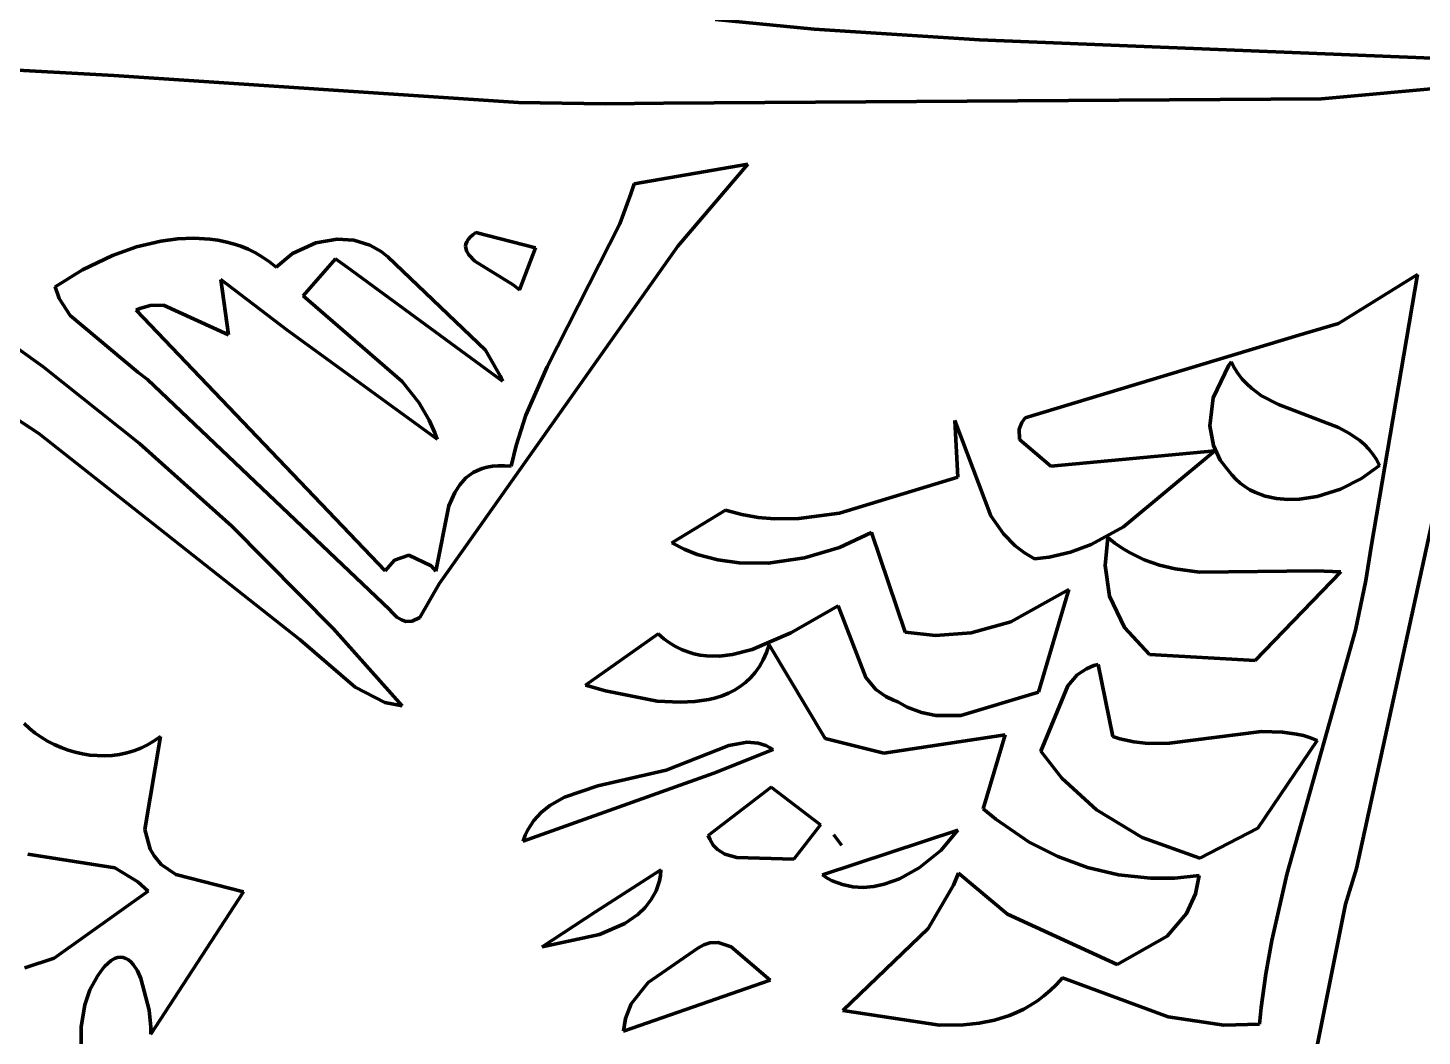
# Model space of a CAD drawing. Header units: millimetres. Extents: x 0 to 14.2, y 0 to 19.5.
# Drawn here: x 6.235 to 7.181, y 13.61 to 14.294 of the extents above; entities that cross this region are included whole.
import ezdxf

# ---------------------------------------------------------------- set-up
doc = ezdxf.new("R2010")
doc.units = ezdxf.units.MM
doc.layers.add('color#010101ff', color=7, linetype='CONTINUOUS', lineweight=100)
doc.layers.add('color#fdfdfdff', color=7, linetype='CONTINUOUS', lineweight=100)

msp = doc.modelspace()

# ---------------------------------------------------------------- linework, layer by layer
at = {"layer": 'color#010101ff'}
for p, q in [((6.76835, 14.29296), (6.70126, 14.29953)), ((6.88047, 14.28568), (6.76835, 14.29296)), ((7.26244, 14.27037), (6.88047, 14.28568)), ((6.15629, 14.26939), (6.29359, 14.2615)), ((6.29359, 14.2615), (6.56804, 14.24331)), ((7.11235, 14.24568), (7.28496, 14.26163)), ((6.56804, 14.24331), (6.62699, 14.24233)), ((6.62699, 14.24233), (6.66634, 14.24276)), ((6.66634, 14.24276), (7.11235, 14.24568)), ((6.72357, 14.20155), (6.64636, 14.18819)), ((6.67608, 14.14574), (6.72357, 14.20155)), ((6.64422, 14.18124), (6.63668, 14.16087)), ((6.64636, 14.18819), (6.64422, 14.18124)), ((6.53693, 14.15354), (6.53517, 14.15194)), ((6.53915, 14.15518), (6.53693, 14.15354)), ((6.57946, 14.14469), (6.53915, 14.15518)), ((6.63668, 14.16087), (6.58733, 14.06408)), ((7.23138, 14.16088), (7.13627, 13.72382)), ((6.30892, 14.14528), (6.29271, 14.13958)), ((6.32552, 14.14924), (6.30892, 14.14528)), ((6.33665, 14.15076), (6.32552, 14.14924)), ((6.34773, 14.15127), (6.33665, 14.15076)), ((6.35866, 14.15067), (6.34773, 14.15127)), ((6.36404, 14.14992), (6.35866, 14.15067)), ((6.36935, 14.14886), (6.36404, 14.14992)), ((6.37458, 14.14748), (6.36935, 14.14886)), ((6.37971, 14.14576), (6.37458, 14.14748)), ((6.38474, 14.14369), (6.37971, 14.14576)), ((6.38965, 14.14126), (6.38474, 14.14369)), ((6.43062, 14.148), (6.41469, 14.14075)), ((6.44492, 14.15049), (6.43062, 14.148)), ((6.45635, 14.14984), (6.44492, 14.15049)), ((6.46723, 14.14658), (6.45635, 14.14984)), ((6.47474, 14.14229), (6.46723, 14.14658)), ((6.51412, 13.91689), (6.67608, 14.14574)), ((6.53232, 14.14725), (6.53211, 14.14573)), ((6.53211, 14.14573), (6.53264, 14.14276)), ((6.53289, 14.14879), (6.53232, 14.14725)), ((6.53383, 14.15035), (6.53289, 14.14879)), ((6.53517, 14.15194), (6.53383, 14.15035)), ((6.56863, 14.11628), (6.57946, 14.14469)), ((6.29271, 14.13958), (6.27224, 14.12983)), ((6.39443, 14.13845), (6.38965, 14.14126)), ((6.39907, 14.13527), (6.39443, 14.13845)), ((6.40356, 14.13168), (6.39907, 14.13527)), ((6.41469, 14.14075), (6.40356, 14.13168)), ((6.42193, 14.11211), (6.44393, 14.13713)), ((6.44393, 14.13713), (6.45187, 14.1316)), ((6.47932, 14.1385), (6.47474, 14.14229)), ((6.54552, 14.07524), (6.47932, 14.1385)), ((6.53264, 14.14276), (6.53428, 14.13987)), ((6.53428, 14.13987), (6.53842, 14.1357)), ((6.53842, 14.1357), (6.56443, 14.11958)), ((6.27224, 14.12983), (6.25374, 14.11834)), ((6.45187, 14.1316), (6.55712, 14.0542)), ((7.17746, 14.12663), (7.1241, 14.09339)), ((7.14614, 13.94185), (7.17746, 14.12663)), ((6.25374, 14.11834), (6.25651, 14.11034)), ((6.37131, 14.08567), (6.36609, 14.12333)), ((6.36609, 14.12333), (6.41088, 14.08903)), ((6.56443, 14.11958), (6.56863, 14.11628)), ((6.25651, 14.11034), (6.26405, 14.09892)), ((6.3111, 14.10354), (6.31819, 14.10561)), ((6.31819, 14.10561), (6.32727, 14.10591)), ((6.32727, 14.10591), (6.37131, 14.08567)), ((6.48903, 14.05406), (6.42193, 14.11211)), ((6.24536, 14.06429), (6.18843, 14.10477)), ((6.26405, 14.09892), (6.30983, 14.06038)), ((6.30867, 14.10245), (6.3111, 14.10354)), ((6.47751, 13.92554), (6.30867, 14.10245)), ((6.41088, 14.08903), (6.51274, 14.01488)), ((7.1241, 14.09339), (7.09702, 14.08551)), ((7.09702, 14.08551), (6.91155, 14.02938)), ((6.55551, 14.05794), (6.54552, 14.07524)), ((7.04956, 14.06523), (7.05119, 14.0674)), ((7.05119, 14.0674), (7.05346, 14.06309)), ((6.31098, 14.01196), (6.24536, 14.06429)), ((6.30983, 14.06038), (6.31632, 14.05548)), ((6.55712, 14.0542), (6.55551, 14.05794)), ((6.58733, 14.06408), (6.57293, 14.03118)), ((7.03893, 14.04291), (7.04956, 14.06523)), ((7.05346, 14.06309), (7.05599, 14.05917)), ((7.05599, 14.05917), (7.05876, 14.05561)), ((6.31632, 14.05548), (6.48053, 13.89935)), ((6.50049, 14.0397), (6.48903, 14.05406)), ((7.05876, 14.05561), (7.06176, 14.05238)), ((7.06176, 14.05238), (7.06496, 14.04945)), ((7.06496, 14.04945), (7.07189, 14.04439)), ((6.20306, 14.04468), (6.24279, 14.01878)), ((6.50747, 14.02785), (6.50049, 14.0397)), ((7.03673, 14.0239), (7.03893, 14.04291)), ((7.07189, 14.04439), (7.08333, 14.03837)), ((6.57293, 14.03118), (6.56631, 14.01068)), ((7.08333, 14.03837), (7.12407, 14.02277)), ((6.51119, 14.01934), (6.50747, 14.02785)), ((6.88825, 13.96301), (6.86382, 14.0277)), ((6.86382, 14.0277), (6.86592, 13.98917)), ((6.90934, 14.02615), (6.90748, 14.02161)), ((6.90748, 14.02161), (6.90768, 14.0148)), ((6.91155, 14.02938), (6.90934, 14.02615)), ((7.03914, 14.01064), (7.03673, 14.0239)), ((7.12407, 14.02277), (7.13152, 14.01879)), ((6.24279, 14.01878), (6.41995, 13.87885)), ((6.37355, 13.9559), (6.31098, 14.01196)), ((6.51274, 14.01488), (6.51119, 14.01934)), ((6.56631, 14.01068), (6.56301, 13.99658)), ((6.90768, 14.0148), (6.92902, 13.99652)), ((7.13152, 14.01879), (7.13838, 14.01401)), ((7.13838, 14.01401), (7.14154, 14.01124)), ((7.14154, 14.01124), (7.14449, 14.00818)), ((6.92902, 13.99652), (7.04017, 14.00695)), ((7.04017, 14.00695), (6.97818, 13.95545)), ((7.0438, 14.00078), (7.03914, 14.01064)), ((7.14449, 14.00818), (7.14722, 14.00481)), ((7.14722, 14.00481), (7.14969, 14.0011)), ((6.5373, 13.99228), (6.53468, 13.99056)), ((6.54016, 13.99376), (6.5373, 13.99228)), ((6.54327, 13.99498), (6.54016, 13.99376)), ((6.54664, 13.99592), (6.54327, 13.99498)), ((6.55029, 13.99656), (6.54664, 13.99592)), ((6.55422, 13.9969), (6.55029, 13.99656)), ((6.55846, 13.99691), (6.55422, 13.9969)), ((6.56301, 13.99658), (6.55846, 13.99691)), ((7.04902, 13.99407), (7.0438, 14.00078)), ((7.05162, 13.99075), (7.04902, 13.99407)), ((7.1519, 13.99701), (7.13962, 13.98818)), ((7.14969, 14.0011), (7.1519, 13.99701)), ((6.52812, 13.98406), (6.5247, 13.97879)), ((6.53229, 13.9886), (6.52812, 13.98406)), ((6.53468, 13.99056), (6.53229, 13.9886)), ((6.86592, 13.98917), (6.78555, 13.96483)), ((7.05441, 13.98776), (7.05162, 13.99075)), ((7.05737, 13.98509), (7.05441, 13.98776)), ((7.06049, 13.98273), (7.05737, 13.98509)), ((7.06376, 13.98068), (7.06049, 13.98273)), ((7.13962, 13.98818), (7.12524, 13.98098)), ((6.5247, 13.97879), (6.52075, 13.96979)), ((7.06716, 13.97891), (7.06376, 13.98068)), ((7.07431, 13.97622), (7.06716, 13.97891)), ((7.08184, 13.97458), (7.07431, 13.97622)), ((7.08964, 13.97391), (7.08184, 13.97458)), ((7.0976, 13.97415), (7.08964, 13.97391)), ((7.10962, 13.97603), (7.0976, 13.97415)), ((7.12524, 13.98098), (7.10962, 13.97603)), ((6.52075, 13.96979), (6.51202, 13.92548)), ((6.70842, 13.96681), (6.67196, 13.94468)), ((6.71947, 13.96382), (6.70842, 13.96681)), ((6.73052, 13.96189), (6.71947, 13.96382)), ((6.78555, 13.96483), (6.75811, 13.96107)), ((6.44253, 13.88631), (6.37355, 13.9559)), ((6.74157, 13.96092), (6.73052, 13.96189)), ((6.75811, 13.96107), (6.74157, 13.96092)), ((6.89687, 13.95065), (6.88825, 13.96301)), ((6.97818, 13.95545), (6.95621, 13.94358)), ((6.67196, 13.94468), (6.68038, 13.94026)), ((6.78554, 13.94154), (6.80732, 13.95156)), ((6.80732, 13.95156), (6.8301, 13.88413)), ((6.90485, 13.94254), (6.89687, 13.95065)), ((6.96571, 13.92916), (6.96761, 13.94818)), ((6.96761, 13.94818), (6.97239, 13.94444)), ((6.49362, 13.93621), (6.4838, 13.93297)), ((6.50866, 13.92912), (6.49362, 13.93621)), ((6.68038, 13.94026), (6.68921, 13.93672)), ((6.68921, 13.93672), (6.70307, 13.93298)), ((6.76182, 13.93446), (6.78554, 13.94154)), ((6.91103, 13.9378), (6.90485, 13.94254)), ((6.91796, 13.93367), (6.91103, 13.9378)), ((6.94233, 13.93836), (6.9279, 13.93489)), ((6.95621, 13.94358), (6.94233, 13.93836)), ((6.97239, 13.94444), (6.97724, 13.9411)), ((6.97724, 13.9411), (6.98218, 13.93812)), ((6.98218, 13.93812), (6.9872, 13.93549)), ((6.9872, 13.93549), (6.99229, 13.93318)), ((7.14248, 13.91915), (7.14614, 13.94185)), ((6.4838, 13.93297), (6.47751, 13.92554)), ((6.51202, 13.92548), (6.50866, 13.92912)), ((6.70307, 13.93298), (6.71749, 13.93101)), ((6.71749, 13.93101), (6.73718, 13.93092)), ((6.73718, 13.93092), (6.76182, 13.93446)), ((6.9279, 13.93489), (6.91796, 13.93367)), ((6.96874, 13.90853), (6.96571, 13.92916)), ((6.99229, 13.93318), (7.00268, 13.92949)), ((7.00268, 13.92949), (7.01331, 13.92688)), ((7.01331, 13.92688), (7.02963, 13.92464)), ((7.02963, 13.92464), (7.10869, 13.92571)), ((7.10869, 13.92571), (7.12552, 13.92503)), ((6.50102, 13.89404), (6.51412, 13.91689)), ((7.12552, 13.92503), (7.0675, 13.86491)), ((7.13544, 13.88547), (7.14248, 13.91915)), ((6.90181, 13.89107), (6.94106, 13.91304)), ((6.94106, 13.91304), (6.92053, 13.8434)), ((6.97889, 13.88727), (6.96874, 13.90853)), ((6.48053, 13.89935), (6.4822, 13.89738)), ((6.4822, 13.89738), (6.48546, 13.89431)), ((6.7848, 13.90198), (6.75265, 13.8835)), ((6.80348, 13.85319), (6.7848, 13.90198)), ((6.48546, 13.89431), (6.4886, 13.89232)), ((6.4886, 13.89232), (6.49161, 13.8913)), ((6.49161, 13.8913), (6.49586, 13.8914)), ((6.49586, 13.8914), (6.50102, 13.89404)), ((6.87491, 13.8835), (6.90181, 13.89107)), ((6.41995, 13.87885), (6.45725, 13.84678)), ((6.48906, 13.83416), (6.44253, 13.88631)), ((6.66266, 13.88298), (6.61346, 13.84804)), ((6.66651, 13.87962), (6.66266, 13.88298)), ((6.67045, 13.87672), (6.66651, 13.87962)), ((6.75265, 13.8835), (6.72638, 13.87219)), ((6.8301, 13.88413), (6.85082, 13.88178)), ((6.85082, 13.88178), (6.87491, 13.8835)), ((6.99585, 13.86881), (6.97889, 13.88727)), ((7.08899, 13.7196), (7.13544, 13.88547)), ((6.67446, 13.87426), (6.67045, 13.87672)), ((6.67855, 13.87223), (6.67446, 13.87426)), ((6.68271, 13.8706), (6.67855, 13.87223)), ((6.68692, 13.86935), (6.68271, 13.8706)), ((6.69118, 13.86846), (6.68692, 13.86935)), ((6.72638, 13.87219), (6.71305, 13.86883)), ((6.73391, 13.86525), (6.73613, 13.87016)), ((6.73613, 13.87016), (6.738, 13.87555)), ((6.738, 13.87555), (6.77597, 13.8119)), ((6.69549, 13.86792), (6.69118, 13.86846)), ((6.70422, 13.8678), (6.69549, 13.86792)), ((6.71305, 13.86883), (6.70422, 13.8678)), ((6.72853, 13.85677), (6.73137, 13.86079)), ((6.73137, 13.86079), (6.73391, 13.86525)), ((6.95316, 13.85926), (6.95816, 13.86133)), ((6.95816, 13.86133), (6.96094, 13.86212)), ((6.96094, 13.86212), (6.97086, 13.81334)), ((7.0675, 13.86491), (6.99585, 13.86881)), ((6.71836, 13.84718), (6.722, 13.84998)), ((6.722, 13.84998), (6.7254, 13.85318)), ((6.7254, 13.85318), (6.72853, 13.85677)), ((6.81035, 13.84513), (6.80348, 13.85319)), ((6.94049, 13.84773), (6.9469, 13.85504)), ((6.9469, 13.85504), (6.95316, 13.85926)), ((6.45725, 13.84678), (6.47743, 13.83638)), ((6.61346, 13.84804), (6.62696, 13.84418)), ((6.62696, 13.84418), (6.6621, 13.83734)), ((6.70167, 13.83948), (6.70612, 13.84091)), ((6.70612, 13.84091), (6.7104, 13.84266)), ((6.7104, 13.84266), (6.71448, 13.84474)), ((6.71448, 13.84474), (6.71836, 13.84718)), ((6.81697, 13.84034), (6.81035, 13.84513)), ((6.92053, 13.8434), (6.86785, 13.82758)), ((6.92209, 13.80324), (6.94049, 13.84773)), ((6.47743, 13.83638), (6.48906, 13.83416)), ((6.6621, 13.83734), (6.67748, 13.83646)), ((6.67748, 13.83646), (6.68747, 13.83691)), ((6.68747, 13.83691), (6.69707, 13.83834)), ((6.69707, 13.83834), (6.70167, 13.83948)), ((6.82222, 13.83786), (6.81697, 13.84034)), ((6.82512, 13.83687), (6.82222, 13.83786)), ((6.83144, 13.83327), (6.82512, 13.83687)), ((6.84115, 13.82953), (6.83144, 13.83327)), ((6.23632, 13.81876), (6.23267, 13.82217)), ((6.85106, 13.82756), (6.84115, 13.82953)), ((6.86785, 13.82758), (6.85106, 13.82756)), ((6.24022, 13.81561), (6.23632, 13.81876)), ((6.24434, 13.81272), (6.24022, 13.81561)), ((6.24865, 13.81011), (6.24434, 13.81272)), ((6.31452, 13.75018), (6.3252, 13.81333)), ((6.3252, 13.81333), (6.32094, 13.81026)), ((6.81562, 13.80196), (6.89806, 13.8144)), ((6.89806, 13.8144), (6.88306, 13.76425)), ((6.97086, 13.81334), (6.97566, 13.81178)), ((7.00935, 13.8087), (7.07184, 13.81658)), ((7.07184, 13.81658), (7.0861, 13.81632)), ((7.0861, 13.81632), (7.09554, 13.81496)), ((7.09554, 13.81496), (7.10025, 13.81385)), ((7.10025, 13.81385), (7.10494, 13.81242)), ((7.10494, 13.81242), (7.10961, 13.81065)), ((6.25314, 13.80778), (6.24865, 13.81011)), ((6.25778, 13.80574), (6.25314, 13.80778)), ((6.26254, 13.80401), (6.25778, 13.80574)), ((6.2674, 13.80259), (6.26254, 13.80401)), ((6.30717, 13.80359), (6.30234, 13.80217)), ((6.3119, 13.8054), (6.30717, 13.80359)), ((6.3165, 13.80763), (6.3119, 13.8054)), ((6.32094, 13.81026), (6.3165, 13.80763)), ((6.71057, 13.80721), (6.66815, 13.79037)), ((6.70051, 13.78844), (6.74073, 13.80438)), ((6.72304, 13.80951), (6.71057, 13.80721)), ((6.73058, 13.80876), (6.72304, 13.80951)), ((6.73564, 13.8071), (6.73058, 13.80876)), ((6.74073, 13.80438), (6.73564, 13.8071)), ((6.77597, 13.8119), (6.81562, 13.80196)), ((6.93649, 13.785), (6.92209, 13.80324)), ((6.97566, 13.81178), (6.98526, 13.80963)), ((6.98526, 13.80963), (6.99489, 13.8086)), ((6.99489, 13.8086), (7.00935, 13.8087)), ((7.10961, 13.81065), (7.06933, 13.751)), ((6.27234, 13.80149), (6.2674, 13.80259)), ((6.27734, 13.80072), (6.27234, 13.80149)), ((6.28237, 13.80029), (6.27734, 13.80072)), ((6.28741, 13.80021), (6.28237, 13.80029)), ((6.29243, 13.80049), (6.28741, 13.80021)), ((6.29741, 13.80114), (6.29243, 13.80049)), ((6.30234, 13.80217), (6.29741, 13.80114)), ((6.57116, 13.74237), (6.70051, 13.78844)), ((6.66815, 13.79037), (6.62175, 13.77992)), ((6.95999, 13.76355), (6.93649, 13.785)), ((6.62175, 13.77992), (6.5991, 13.77219)), ((6.7394, 13.77886), (6.69663, 13.74603)), ((6.77278, 13.75325), (6.7394, 13.77886)), ((6.58923, 13.76652), (6.58345, 13.76183)), ((6.5991, 13.77219), (6.58923, 13.76652)), ((6.57844, 13.75632), (6.57625, 13.75321)), ((6.58345, 13.76183), (6.57844, 13.75632)), ((6.88306, 13.76425), (6.89158, 13.75716)), ((6.89158, 13.75716), (6.91423, 13.7417)), ((6.99095, 13.74477), (6.95999, 13.76355)), ((6.31829, 13.73694), (6.31452, 13.75018)), ((6.5726, 13.74625), (6.57116, 13.74237)), ((6.5743, 13.74986), (6.5726, 13.74625)), ((6.57625, 13.75321), (6.5743, 13.74986)), ((6.69663, 13.74603), (6.6976, 13.74365)), ((6.75464, 13.73018), (6.77278, 13.75325)), ((6.86597, 13.74968), (6.77409, 13.71936)), ((6.78184, 13.74648), (6.78703, 13.73953)), ((6.78703, 13.73953), (6.78184, 13.74648)), ((6.85429, 13.73601), (6.86597, 13.74968)), ((7.06933, 13.751), (7.03003, 13.73079)), ((6.3209, 13.73223), (6.31829, 13.73694)), ((6.6976, 13.74365), (6.69995, 13.73964)), ((6.69995, 13.73964), (6.70283, 13.73654)), ((6.70283, 13.73654), (6.70798, 13.73337)), ((6.91423, 13.7417), (6.93358, 13.73182)), ((7.03003, 13.73079), (6.99095, 13.74477)), ((6.2353, 13.73339), (6.29434, 13.72414)), ((6.32568, 13.72647), (6.3209, 13.73223)), ((6.70798, 13.73337), (6.71607, 13.73131)), ((6.71607, 13.73131), (6.75464, 13.73018)), ((6.83961, 13.7241), (6.85429, 13.73601)), ((6.93358, 13.73182), (6.95385, 13.72433)), ((6.29434, 13.72414), (6.30983, 13.7148)), ((6.33558, 13.71977), (6.32568, 13.72647)), ((6.38149, 13.70793), (6.33558, 13.71977)), ((6.66454, 13.72281), (6.62012, 13.69429)), ((6.66351, 13.71536), (6.66418, 13.71899)), ((6.66418, 13.71899), (6.66454, 13.72281)), ((6.77409, 13.71936), (6.77738, 13.71725)), ((6.82639, 13.71678), (6.83961, 13.7241)), ((6.86626, 13.72049), (6.86296, 13.71246)), ((6.89945, 13.69285), (6.86626, 13.72049)), ((6.95385, 13.72433), (6.97486, 13.71937)), ((6.97486, 13.71937), (6.99644, 13.71709)), ((7.01291, 13.71723), (7.02954, 13.71903)), ((7.02954, 13.71903), (7.02704, 13.70662)), ((7.0787, 13.67492), (7.08899, 13.7196)), ((7.13627, 13.72382), (7.12877, 13.69961)), ((6.31692, 13.70843), (6.2531, 13.66286)), ((6.30983, 13.7148), (6.31692, 13.70843)), ((6.65802, 13.70264), (6.6613, 13.70865)), ((6.6613, 13.70865), (6.66254, 13.71191)), ((6.66254, 13.71191), (6.66351, 13.71536)), ((6.77738, 13.71725), (6.78073, 13.71546)), ((6.78073, 13.71546), (6.78758, 13.71281)), ((6.78758, 13.71281), (6.7946, 13.71134)), ((6.7946, 13.71134), (6.8017, 13.71094)), ((6.8017, 13.71094), (6.80884, 13.71154)), ((6.80884, 13.71154), (6.81594, 13.71303)), ((6.81594, 13.71303), (6.82639, 13.71678)), ((6.86296, 13.71246), (6.84586, 13.68312)), ((6.99644, 13.71709), (7.01291, 13.71723)), ((6.31856, 13.61137), (6.38149, 13.70793)), ((6.65381, 13.69729), (6.65802, 13.70264)), ((7.02704, 13.70662), (7.02091, 13.69318)), ((7.12877, 13.69961), (7.10388, 13.57531)), ((6.62012, 13.69429), (6.58401, 13.67057)), ((6.63998, 13.68653), (6.64878, 13.69256)), ((6.64878, 13.69256), (6.65381, 13.69729)), ((6.97383, 13.65863), (6.89945, 13.69285)), ((7.02091, 13.69318), (7.00772, 13.67787)), ((6.623, 13.67899), (6.63998, 13.68653)), ((6.84586, 13.68312), (6.78786, 13.62748)), ((6.58401, 13.67057), (6.623, 13.67899)), ((6.69368, 13.67199), (6.68953, 13.66976)), ((6.69766, 13.67324), (6.69368, 13.67199)), ((6.70335, 13.67352), (6.69766, 13.67324)), ((6.71218, 13.67056), (6.70335, 13.67352)), ((6.73856, 13.64803), (6.71218, 13.67056)), ((7.00772, 13.67787), (6.97383, 13.65863)), ((7.07467, 13.65233), (7.0787, 13.67492)), ((6.2531, 13.66286), (6.23334, 13.65641)), ((6.28963, 13.65964), (6.29187, 13.66143)), ((6.29187, 13.66143), (6.29402, 13.66268)), ((6.29402, 13.66268), (6.29609, 13.6634)), ((6.29609, 13.6634), (6.29808, 13.66364)), ((6.29808, 13.66364), (6.29998, 13.66342)), ((6.29998, 13.66342), (6.30179, 13.66278)), ((6.30179, 13.66278), (6.30352, 13.66175)), ((6.30352, 13.66175), (6.30516, 13.66036)), ((6.68953, 13.66976), (6.65588, 13.64648)), ((6.28241, 13.65061), (6.2849, 13.65426)), ((6.2849, 13.65426), (6.2873, 13.65725)), ((6.2873, 13.65725), (6.28963, 13.65964)), ((6.30516, 13.66036), (6.30671, 13.65865)), ((6.30671, 13.65865), (6.30953, 13.65439)), ((6.30953, 13.65439), (6.31199, 13.64921)), ((7.07159, 13.62954), (7.07467, 13.65233)), ((6.2774, 13.64142), (6.28241, 13.65061)), ((6.31199, 13.64921), (6.3176, 13.62769)), ((6.63926, 13.61348), (6.73856, 13.64803)), ((6.65588, 13.64648), (6.6444, 13.63198)), ((6.92855, 13.64104), (6.93273, 13.64514)), ((6.93273, 13.64514), (6.93676, 13.64965)), ((6.93676, 13.64965), (7.00858, 13.62316)), ((6.27382, 13.63117), (6.2774, 13.64142)), ((6.91522, 13.63098), (6.91979, 13.63397)), ((6.91979, 13.63397), (6.92423, 13.63732)), ((6.92423, 13.63732), (6.92855, 13.64104)), ((6.27133, 13.61644), (6.27382, 13.63117)), ((6.3176, 13.62769), (6.31865, 13.61611)), ((6.6444, 13.63198), (6.64052, 13.62198)), ((6.78786, 13.62748), (6.85349, 13.61746)), ((6.89079, 13.62085), (6.90085, 13.62399)), ((6.90085, 13.62399), (6.90574, 13.62601)), ((6.90574, 13.62601), (6.91053, 13.62833)), ((6.91053, 13.62833), (6.91522, 13.63098)), ((7.00858, 13.62316), (7.04618, 13.61739)), ((7.07045, 13.61805), (7.07159, 13.62954)), ((6.27151, 13.60123), (6.27133, 13.61644)), ((6.31865, 13.61611), (6.31856, 13.61137)), ((6.64052, 13.62198), (6.63926, 13.61348)), ((6.85349, 13.61746), (6.86978, 13.61763)), ((6.86978, 13.61763), (6.88041, 13.61876)), ((6.88041, 13.61876), (6.89079, 13.62085)), ((7.04618, 13.61739), (7.07045, 13.61805))]:
    msp.add_line(p, q, dxfattribs=at)
at = {"layer": 'color#fdfdfdff'}
for p, q in [((6.70126, 14.29953), (6.76835, 14.29296)), ((6.76835, 14.29296), (6.88047, 14.28568)), ((6.88047, 14.28568), (7.26244, 14.27037)), ((6.29359, 14.2615), (6.15629, 14.26939)), ((6.56804, 14.24331), (6.29359, 14.2615)), ((7.28496, 14.26163), (7.11235, 14.24568)), ((6.62699, 14.24233), (6.56804, 14.24331)), ((6.66634, 14.24276), (6.62699, 14.24233)), ((7.11235, 14.24568), (6.66634, 14.24276)), ((6.64636, 14.18819), (6.72357, 14.20155)), ((6.72357, 14.20155), (6.67608, 14.14574)), ((6.63668, 14.16087), (6.64422, 14.18124)), ((6.64422, 14.18124), (6.64636, 14.18819)), ((6.53517, 14.15194), (6.53693, 14.15354)), ((6.53693, 14.15354), (6.53915, 14.15518)), ((6.53915, 14.15518), (6.57946, 14.14469)), ((6.58733, 14.06408), (6.63668, 14.16087)), ((7.13627, 13.72382), (7.23138, 14.16088)), ((6.29271, 14.13958), (6.30892, 14.14528)), ((6.30892, 14.14528), (6.32552, 14.14924)), ((6.32552, 14.14924), (6.33665, 14.15076)), ((6.33665, 14.15076), (6.34773, 14.15127)), ((6.34773, 14.15127), (6.35866, 14.15067)), ((6.35866, 14.15067), (6.36404, 14.14992)), ((6.36404, 14.14992), (6.36935, 14.14886)), ((6.36935, 14.14886), (6.37458, 14.14748)), ((6.37458, 14.14748), (6.37971, 14.14576)), ((6.37971, 14.14576), (6.38474, 14.14369)), ((6.38474, 14.14369), (6.38965, 14.14126)), ((6.41469, 14.14075), (6.43062, 14.148)), ((6.43062, 14.148), (6.44492, 14.15049)), ((6.44492, 14.15049), (6.45635, 14.14984)), ((6.45635, 14.14984), (6.46723, 14.14658)), ((6.46723, 14.14658), (6.47474, 14.14229)), ((6.67608, 14.14574), (6.51412, 13.91689)), ((6.53211, 14.14573), (6.53232, 14.14725)), ((6.53264, 14.14276), (6.53211, 14.14573)), ((6.53232, 14.14725), (6.53289, 14.14879)), ((6.53289, 14.14879), (6.53383, 14.15035)), ((6.53383, 14.15035), (6.53517, 14.15194)), ((6.57946, 14.14469), (6.56863, 14.11628)), ((6.27224, 14.12983), (6.29271, 14.13958)), ((6.38965, 14.14126), (6.39443, 14.13845)), ((6.39443, 14.13845), (6.39907, 14.13527)), ((6.39907, 14.13527), (6.40356, 14.13168)), ((6.40356, 14.13168), (6.41469, 14.14075)), ((6.44393, 14.13713), (6.42193, 14.11211)), ((6.45187, 14.1316), (6.44393, 14.13713)), ((6.47474, 14.14229), (6.47932, 14.1385)), ((6.47932, 14.1385), (6.54552, 14.07524)), ((6.53428, 14.13987), (6.53264, 14.14276)), ((6.53842, 14.1357), (6.53428, 14.13987)), ((6.56443, 14.11958), (6.53842, 14.1357)), ((6.25374, 14.11834), (6.27224, 14.12983)), ((6.55712, 14.0542), (6.45187, 14.1316)), ((7.1241, 14.09339), (7.17746, 14.12663)), ((7.17746, 14.12663), (7.14614, 13.94185)), ((6.25651, 14.11034), (6.25374, 14.11834)), ((6.41088, 14.08903), (6.36609, 14.12333)), ((6.36609, 14.12333), (6.37131, 14.08567)), ((6.56863, 14.11628), (6.56443, 14.11958)), ((6.26405, 14.09892), (6.25651, 14.11034)), ((6.31819, 14.10561), (6.3111, 14.10354)), ((6.32727, 14.10591), (6.31819, 14.10561)), ((6.37131, 14.08567), (6.32727, 14.10591)), ((6.42193, 14.11211), (6.48903, 14.05406)), ((6.18843, 14.10477), (6.24536, 14.06429)), ((6.30983, 14.06038), (6.26405, 14.09892)), ((6.3111, 14.10354), (6.30867, 14.10245)), ((6.30867, 14.10245), (6.47751, 13.92554)), ((6.51274, 14.01488), (6.41088, 14.08903)), ((7.09702, 14.08551), (7.1241, 14.09339)), ((6.91155, 14.02938), (7.09702, 14.08551)), ((6.54552, 14.07524), (6.55551, 14.05794)), ((7.05119, 14.0674), (7.04956, 14.06523)), ((7.05346, 14.06309), (7.05119, 14.0674)), ((6.24536, 14.06429), (6.31098, 14.01196)), ((6.31632, 14.05548), (6.30983, 14.06038)), ((6.55551, 14.05794), (6.55712, 14.0542)), ((6.57293, 14.03118), (6.58733, 14.06408)), ((7.04956, 14.06523), (7.03893, 14.04291)), ((7.05599, 14.05917), (7.05346, 14.06309)), ((7.05876, 14.05561), (7.05599, 14.05917)), ((6.48053, 13.89935), (6.31632, 14.05548)), ((6.48903, 14.05406), (6.50049, 14.0397)), ((7.06176, 14.05238), (7.05876, 14.05561)), ((7.06496, 14.04945), (7.06176, 14.05238)), ((7.07189, 14.04439), (7.06496, 14.04945)), ((6.24279, 14.01878), (6.20306, 14.04468)), ((6.50049, 14.0397), (6.50747, 14.02785)), ((7.03893, 14.04291), (7.03673, 14.0239)), ((7.08333, 14.03837), (7.07189, 14.04439)), ((6.56631, 14.01068), (6.57293, 14.03118)), ((7.12407, 14.02277), (7.08333, 14.03837)), ((6.50747, 14.02785), (6.51119, 14.01934)), ((6.86592, 13.98917), (6.86382, 14.0277)), ((6.86382, 14.0277), (6.88825, 13.96301)), ((6.90748, 14.02161), (6.90934, 14.02615)), ((6.90768, 14.0148), (6.90748, 14.02161)), ((6.90934, 14.02615), (6.91155, 14.02938)), ((7.03673, 14.0239), (7.03914, 14.01064)), ((7.13152, 14.01879), (7.12407, 14.02277)), ((6.41995, 13.87885), (6.24279, 14.01878)), ((6.31098, 14.01196), (6.37355, 13.9559)), ((6.51119, 14.01934), (6.51274, 14.01488)), ((6.56301, 13.99658), (6.56631, 14.01068)), ((6.92902, 13.99652), (6.90768, 14.0148)), ((7.13838, 14.01401), (7.13152, 14.01879)), ((7.14154, 14.01124), (7.13838, 14.01401)), ((7.14449, 14.00818), (7.14154, 14.01124)), ((7.04017, 14.00695), (6.92902, 13.99652)), ((6.97818, 13.95545), (7.04017, 14.00695)), ((7.03914, 14.01064), (7.0438, 14.00078)), ((7.14722, 14.00481), (7.14449, 14.00818)), ((7.14969, 14.0011), (7.14722, 14.00481)), ((6.53468, 13.99056), (6.5373, 13.99228)), ((6.5373, 13.99228), (6.54016, 13.99376)), ((6.54016, 13.99376), (6.54327, 13.99498)), ((6.54327, 13.99498), (6.54664, 13.99592)), ((6.54664, 13.99592), (6.55029, 13.99656)), ((6.55029, 13.99656), (6.55422, 13.9969)), ((6.55422, 13.9969), (6.55846, 13.99691)), ((6.55846, 13.99691), (6.56301, 13.99658)), ((7.0438, 14.00078), (7.04902, 13.99407)), ((7.04902, 13.99407), (7.05162, 13.99075)), ((7.13962, 13.98818), (7.1519, 13.99701)), ((7.1519, 13.99701), (7.14969, 14.0011)), ((6.5247, 13.97879), (6.52812, 13.98406)), ((6.52812, 13.98406), (6.53229, 13.9886)), ((6.53229, 13.9886), (6.53468, 13.99056)), ((6.78555, 13.96483), (6.86592, 13.98917)), ((7.05162, 13.99075), (7.05441, 13.98776)), ((7.05441, 13.98776), (7.05737, 13.98509)), ((7.05737, 13.98509), (7.06049, 13.98273)), ((7.06049, 13.98273), (7.06376, 13.98068)), ((7.12524, 13.98098), (7.13962, 13.98818)), ((6.52075, 13.96979), (6.5247, 13.97879)), ((7.06376, 13.98068), (7.06716, 13.97891)), ((7.06716, 13.97891), (7.07431, 13.97622)), ((7.07431, 13.97622), (7.08184, 13.97458)), ((7.08184, 13.97458), (7.08964, 13.97391)), ((7.08964, 13.97391), (7.0976, 13.97415)), ((7.0976, 13.97415), (7.10962, 13.97603)), ((7.10962, 13.97603), (7.12524, 13.98098)), ((6.51202, 13.92548), (6.52075, 13.96979)), ((6.67196, 13.94468), (6.70842, 13.96681)), ((6.70842, 13.96681), (6.71947, 13.96382)), ((6.71947, 13.96382), (6.73052, 13.96189)), ((6.75811, 13.96107), (6.78555, 13.96483)), ((6.37355, 13.9559), (6.44253, 13.88631)), ((6.73052, 13.96189), (6.74157, 13.96092)), ((6.74157, 13.96092), (6.75811, 13.96107)), ((6.88825, 13.96301), (6.89687, 13.95065)), ((6.95621, 13.94358), (6.97818, 13.95545)), ((6.68038, 13.94026), (6.67196, 13.94468)), ((6.80732, 13.95156), (6.78554, 13.94154)), ((6.8301, 13.88413), (6.80732, 13.95156)), ((6.89687, 13.95065), (6.90485, 13.94254)), ((6.96761, 13.94818), (6.96571, 13.92916)), ((6.97239, 13.94444), (6.96761, 13.94818)), ((6.4838, 13.93297), (6.49362, 13.93621)), ((6.49362, 13.93621), (6.50866, 13.92912)), ((6.68921, 13.93672), (6.68038, 13.94026)), ((6.70307, 13.93298), (6.68921, 13.93672)), ((6.78554, 13.94154), (6.76182, 13.93446)), ((6.90485, 13.94254), (6.91103, 13.9378)), ((6.91103, 13.9378), (6.91796, 13.93367)), ((6.9279, 13.93489), (6.94233, 13.93836)), ((6.94233, 13.93836), (6.95621, 13.94358)), ((6.97724, 13.9411), (6.97239, 13.94444)), ((6.98218, 13.93812), (6.97724, 13.9411)), ((6.9872, 13.93549), (6.98218, 13.93812)), ((6.99229, 13.93318), (6.9872, 13.93549)), ((7.14614, 13.94185), (7.14248, 13.91915)), ((6.47751, 13.92554), (6.4838, 13.93297)), ((6.50866, 13.92912), (6.51202, 13.92548)), ((6.71749, 13.93101), (6.70307, 13.93298)), ((6.73718, 13.93092), (6.71749, 13.93101)), ((6.76182, 13.93446), (6.73718, 13.93092)), ((6.91796, 13.93367), (6.9279, 13.93489)), ((6.96571, 13.92916), (6.96874, 13.90853)), ((7.00268, 13.92949), (6.99229, 13.93318)), ((7.01331, 13.92688), (7.00268, 13.92949)), ((7.02963, 13.92464), (7.01331, 13.92688)), ((7.10869, 13.92571), (7.02963, 13.92464)), ((7.12552, 13.92503), (7.10869, 13.92571)), ((6.51412, 13.91689), (6.50102, 13.89404)), ((7.0675, 13.86491), (7.12552, 13.92503)), ((7.14248, 13.91915), (7.13544, 13.88547)), ((6.94106, 13.91304), (6.90181, 13.89107)), ((6.92053, 13.8434), (6.94106, 13.91304)), ((6.96874, 13.90853), (6.97889, 13.88727)), ((6.4822, 13.89738), (6.48053, 13.89935)), ((6.48546, 13.89431), (6.4822, 13.89738)), ((6.75265, 13.8835), (6.7848, 13.90198)), ((6.7848, 13.90198), (6.80348, 13.85319)), ((6.4886, 13.89232), (6.48546, 13.89431)), ((6.49161, 13.8913), (6.4886, 13.89232)), ((6.49586, 13.8914), (6.49161, 13.8913)), ((6.50102, 13.89404), (6.49586, 13.8914)), ((6.90181, 13.89107), (6.87491, 13.8835)), ((6.45725, 13.84678), (6.41995, 13.87885)), ((6.44253, 13.88631), (6.48906, 13.83416)), ((6.61346, 13.84804), (6.66266, 13.88298)), ((6.66266, 13.88298), (6.66651, 13.87962)), ((6.66651, 13.87962), (6.67045, 13.87672)), ((6.72638, 13.87219), (6.75265, 13.8835)), ((6.85082, 13.88178), (6.8301, 13.88413)), ((6.87491, 13.8835), (6.85082, 13.88178)), ((6.97889, 13.88727), (6.99585, 13.86881)), ((7.13544, 13.88547), (7.08899, 13.7196)), ((6.67045, 13.87672), (6.67446, 13.87426)), ((6.67446, 13.87426), (6.67855, 13.87223)), ((6.67855, 13.87223), (6.68271, 13.8706)), ((6.68271, 13.8706), (6.68692, 13.86935)), ((6.68692, 13.86935), (6.69118, 13.86846)), ((6.71305, 13.86883), (6.72638, 13.87219)), ((6.73613, 13.87016), (6.73391, 13.86525)), ((6.738, 13.87555), (6.73613, 13.87016)), ((6.77597, 13.8119), (6.738, 13.87555)), ((6.69118, 13.86846), (6.69549, 13.86792)), ((6.69549, 13.86792), (6.70422, 13.8678)), ((6.70422, 13.8678), (6.71305, 13.86883)), ((6.73137, 13.86079), (6.72853, 13.85677)), ((6.73391, 13.86525), (6.73137, 13.86079)), ((6.95816, 13.86133), (6.95316, 13.85926)), ((6.96094, 13.86212), (6.95816, 13.86133)), ((6.97086, 13.81334), (6.96094, 13.86212)), ((6.99585, 13.86881), (7.0675, 13.86491)), ((6.722, 13.84998), (6.71836, 13.84718)), ((6.7254, 13.85318), (6.722, 13.84998)), ((6.72853, 13.85677), (6.7254, 13.85318)), ((6.80348, 13.85319), (6.81035, 13.84513)), ((6.9469, 13.85504), (6.94049, 13.84773)), ((6.95316, 13.85926), (6.9469, 13.85504)), ((6.47743, 13.83638), (6.45725, 13.84678)), ((6.62696, 13.84418), (6.61346, 13.84804)), ((6.6621, 13.83734), (6.62696, 13.84418)), ((6.70612, 13.84091), (6.70167, 13.83948)), ((6.7104, 13.84266), (6.70612, 13.84091)), ((6.71448, 13.84474), (6.7104, 13.84266)), ((6.71836, 13.84718), (6.71448, 13.84474)), ((6.81035, 13.84513), (6.81697, 13.84034)), ((6.86785, 13.82758), (6.92053, 13.8434)), ((6.94049, 13.84773), (6.92209, 13.80324)), ((6.48906, 13.83416), (6.47743, 13.83638)), ((6.67748, 13.83646), (6.6621, 13.83734)), ((6.68747, 13.83691), (6.67748, 13.83646)), ((6.69707, 13.83834), (6.68747, 13.83691)), ((6.70167, 13.83948), (6.69707, 13.83834)), ((6.81697, 13.84034), (6.82222, 13.83786)), ((6.82222, 13.83786), (6.82512, 13.83687)), ((6.82512, 13.83687), (6.83144, 13.83327)), ((6.83144, 13.83327), (6.84115, 13.82953)), ((6.23267, 13.82217), (6.23632, 13.81876)), ((6.84115, 13.82953), (6.85106, 13.82756)), ((6.85106, 13.82756), (6.86785, 13.82758)), ((6.23632, 13.81876), (6.24022, 13.81561)), ((6.24022, 13.81561), (6.24434, 13.81272)), ((6.24434, 13.81272), (6.24865, 13.81011)), ((6.3252, 13.81333), (6.31452, 13.75018)), ((6.32094, 13.81026), (6.3252, 13.81333)), ((6.89806, 13.8144), (6.81562, 13.80196)), ((6.88306, 13.76425), (6.89806, 13.8144)), ((6.97566, 13.81178), (6.97086, 13.81334)), ((7.07184, 13.81658), (7.00935, 13.8087)), ((7.0861, 13.81632), (7.07184, 13.81658)), ((7.09554, 13.81496), (7.0861, 13.81632)), ((7.10025, 13.81385), (7.09554, 13.81496)), ((7.10494, 13.81242), (7.10025, 13.81385)), ((7.10961, 13.81065), (7.10494, 13.81242)), ((6.24865, 13.81011), (6.25314, 13.80778)), ((6.25314, 13.80778), (6.25778, 13.80574)), ((6.25778, 13.80574), (6.26254, 13.80401)), ((6.26254, 13.80401), (6.2674, 13.80259)), ((6.30234, 13.80217), (6.30717, 13.80359)), ((6.30717, 13.80359), (6.3119, 13.8054)), ((6.3119, 13.8054), (6.3165, 13.80763)), ((6.3165, 13.80763), (6.32094, 13.81026)), ((6.66815, 13.79037), (6.71057, 13.80721)), ((6.74073, 13.80438), (6.70051, 13.78844)), ((6.71057, 13.80721), (6.72304, 13.80951)), ((6.72304, 13.80951), (6.73058, 13.80876)), ((6.73058, 13.80876), (6.73564, 13.8071)), ((6.73564, 13.8071), (6.74073, 13.80438)), ((6.81562, 13.80196), (6.77597, 13.8119)), ((6.92209, 13.80324), (6.93649, 13.785)), ((6.98526, 13.80963), (6.97566, 13.81178)), ((6.99489, 13.8086), (6.98526, 13.80963)), ((7.00935, 13.8087), (6.99489, 13.8086)), ((7.06933, 13.751), (7.10961, 13.81065)), ((6.2674, 13.80259), (6.27234, 13.80149)), ((6.27234, 13.80149), (6.27734, 13.80072)), ((6.27734, 13.80072), (6.28237, 13.80029)), ((6.28237, 13.80029), (6.28741, 13.80021)), ((6.28741, 13.80021), (6.29243, 13.80049)), ((6.29243, 13.80049), (6.29741, 13.80114)), ((6.29741, 13.80114), (6.30234, 13.80217)), ((6.70051, 13.78844), (6.57116, 13.74237)), ((6.62175, 13.77992), (6.66815, 13.79037)), ((6.93649, 13.785), (6.95999, 13.76355)), ((6.5991, 13.77219), (6.62175, 13.77992)), ((6.69663, 13.74603), (6.7394, 13.77886)), ((6.7394, 13.77886), (6.77278, 13.75325)), ((6.58345, 13.76183), (6.58923, 13.76652)), ((6.58923, 13.76652), (6.5991, 13.77219)), ((6.57625, 13.75321), (6.57844, 13.75632)), ((6.57844, 13.75632), (6.58345, 13.76183)), ((6.89158, 13.75716), (6.88306, 13.76425)), ((6.91423, 13.7417), (6.89158, 13.75716)), ((6.95999, 13.76355), (6.99095, 13.74477)), ((6.31452, 13.75018), (6.31829, 13.73694)), ((6.57116, 13.74237), (6.5726, 13.74625)), ((6.5726, 13.74625), (6.5743, 13.74986)), ((6.5743, 13.74986), (6.57625, 13.75321)), ((6.6976, 13.74365), (6.69663, 13.74603)), ((6.77278, 13.75325), (6.75464, 13.73018)), ((6.77409, 13.71936), (6.86597, 13.74968)), ((6.78184, 13.74648), (6.78703, 13.73953)), ((6.78703, 13.73953), (6.78184, 13.74648)), ((6.86597, 13.74968), (6.85429, 13.73601)), ((7.03003, 13.73079), (7.06933, 13.751)), ((6.31829, 13.73694), (6.3209, 13.73223)), ((6.69995, 13.73964), (6.6976, 13.74365)), ((6.70283, 13.73654), (6.69995, 13.73964)), ((6.70798, 13.73337), (6.70283, 13.73654)), ((6.93358, 13.73182), (6.91423, 13.7417)), ((6.99095, 13.74477), (7.03003, 13.73079)), ((6.29434, 13.72414), (6.2353, 13.73339)), ((6.3209, 13.73223), (6.32568, 13.72647)), ((6.71607, 13.73131), (6.70798, 13.73337)), ((6.75464, 13.73018), (6.71607, 13.73131)), ((6.85429, 13.73601), (6.83961, 13.7241)), ((6.95385, 13.72433), (6.93358, 13.73182)), ((6.30983, 13.7148), (6.29434, 13.72414)), ((6.32568, 13.72647), (6.33558, 13.71977)), ((6.33558, 13.71977), (6.38149, 13.70793)), ((6.62012, 13.69429), (6.66454, 13.72281)), ((6.66418, 13.71899), (6.66351, 13.71536)), ((6.66454, 13.72281), (6.66418, 13.71899)), ((6.77738, 13.71725), (6.77409, 13.71936)), ((6.83961, 13.7241), (6.82639, 13.71678)), ((6.86296, 13.71246), (6.86626, 13.72049)), ((6.86626, 13.72049), (6.89945, 13.69285)), ((6.97486, 13.71937), (6.95385, 13.72433)), ((6.99644, 13.71709), (6.97486, 13.71937)), ((7.02954, 13.71903), (7.01291, 13.71723)), ((7.02704, 13.70662), (7.02954, 13.71903)), ((7.08899, 13.7196), (7.0787, 13.67492)), ((7.12877, 13.69961), (7.13627, 13.72382)), ((6.2531, 13.66286), (6.31692, 13.70843)), ((6.31692, 13.70843), (6.30983, 13.7148)), ((6.6613, 13.70865), (6.65802, 13.70264)), ((6.66254, 13.71191), (6.6613, 13.70865)), ((6.66351, 13.71536), (6.66254, 13.71191)), ((6.78073, 13.71546), (6.77738, 13.71725)), ((6.78758, 13.71281), (6.78073, 13.71546)), ((6.7946, 13.71134), (6.78758, 13.71281)), ((6.8017, 13.71094), (6.7946, 13.71134)), ((6.80884, 13.71154), (6.8017, 13.71094)), ((6.81594, 13.71303), (6.80884, 13.71154)), ((6.82639, 13.71678), (6.81594, 13.71303)), ((6.84586, 13.68312), (6.86296, 13.71246)), ((7.01291, 13.71723), (6.99644, 13.71709)), ((6.38149, 13.70793), (6.31856, 13.61137)), ((6.65802, 13.70264), (6.65381, 13.69729)), ((7.02091, 13.69318), (7.02704, 13.70662)), ((7.10388, 13.57531), (7.12877, 13.69961)), ((6.58401, 13.67057), (6.62012, 13.69429)), ((6.64878, 13.69256), (6.63998, 13.68653)), ((6.65381, 13.69729), (6.64878, 13.69256)), ((6.89945, 13.69285), (6.97383, 13.65863)), ((7.00772, 13.67787), (7.02091, 13.69318)), ((6.63998, 13.68653), (6.623, 13.67899)), ((6.78786, 13.62748), (6.84586, 13.68312)), ((6.623, 13.67899), (6.58401, 13.67057)), ((6.68953, 13.66976), (6.69368, 13.67199)), ((6.69368, 13.67199), (6.69766, 13.67324)), ((6.69766, 13.67324), (6.70335, 13.67352)), ((6.70335, 13.67352), (6.71218, 13.67056)), ((6.71218, 13.67056), (6.73856, 13.64803)), ((6.97383, 13.65863), (7.00772, 13.67787)), ((7.0787, 13.67492), (7.07467, 13.65233)), ((6.23334, 13.65641), (6.2531, 13.66286)), ((6.29187, 13.66143), (6.28963, 13.65964)), ((6.29402, 13.66268), (6.29187, 13.66143)), ((6.29609, 13.6634), (6.29402, 13.66268)), ((6.29808, 13.66364), (6.29609, 13.6634)), ((6.29998, 13.66342), (6.29808, 13.66364)), ((6.30179, 13.66278), (6.29998, 13.66342)), ((6.30352, 13.66175), (6.30179, 13.66278)), ((6.30516, 13.66036), (6.30352, 13.66175)), ((6.65588, 13.64648), (6.68953, 13.66976)), ((6.2849, 13.65426), (6.28241, 13.65061)), ((6.2873, 13.65725), (6.2849, 13.65426)), ((6.28963, 13.65964), (6.2873, 13.65725)), ((6.30671, 13.65865), (6.30516, 13.66036)), ((6.30953, 13.65439), (6.30671, 13.65865)), ((6.31199, 13.64921), (6.30953, 13.65439)), ((7.07467, 13.65233), (7.07159, 13.62954)), ((6.28241, 13.65061), (6.2774, 13.64142)), ((6.3176, 13.62769), (6.31199, 13.64921)), ((6.73856, 13.64803), (6.63926, 13.61348)), ((6.6444, 13.63198), (6.65588, 13.64648)), ((6.93273, 13.64514), (6.92855, 13.64104)), ((6.93676, 13.64965), (6.93273, 13.64514)), ((7.00858, 13.62316), (6.93676, 13.64965)), ((6.2774, 13.64142), (6.27382, 13.63117)), ((6.91979, 13.63397), (6.91522, 13.63098)), ((6.92423, 13.63732), (6.91979, 13.63397)), ((6.92855, 13.64104), (6.92423, 13.63732)), ((6.27382, 13.63117), (6.27133, 13.61644)), ((6.31865, 13.61611), (6.3176, 13.62769)), ((6.64052, 13.62198), (6.6444, 13.63198)), ((6.85349, 13.61746), (6.78786, 13.62748)), ((6.90085, 13.62399), (6.89079, 13.62085)), ((6.90574, 13.62601), (6.90085, 13.62399)), ((6.91053, 13.62833), (6.90574, 13.62601)), ((6.91522, 13.63098), (6.91053, 13.62833)), ((7.04618, 13.61739), (7.00858, 13.62316)), ((7.07159, 13.62954), (7.07045, 13.61805)), ((6.27133, 13.61644), (6.27151, 13.60123)), ((6.31856, 13.61137), (6.31865, 13.61611)), ((6.63926, 13.61348), (6.64052, 13.62198)), ((6.86978, 13.61763), (6.85349, 13.61746)), ((6.88041, 13.61876), (6.86978, 13.61763)), ((6.89079, 13.62085), (6.88041, 13.61876)), ((7.07045, 13.61805), (7.04618, 13.61739))]:
    msp.add_line(p, q, dxfattribs=at)

doc.saveas('drawing.dxf')
